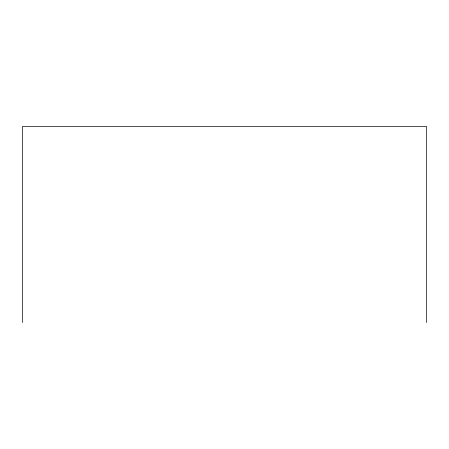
<?xml version="1.0" encoding="UTF-8"?>
<svg xmlns="http://www.w3.org/2000/svg" width="449" height="449" viewBox="0 0 449 449"><rect width="100%" height="100%" fill="white"/><g stroke="black" fill="none" stroke-linecap="round" stroke-linejoin="round"><path stroke-width="0.67" d="M426.55 322.534L426.55 126.466L22.45 126.466L22.45 322.534"/></g></svg>
